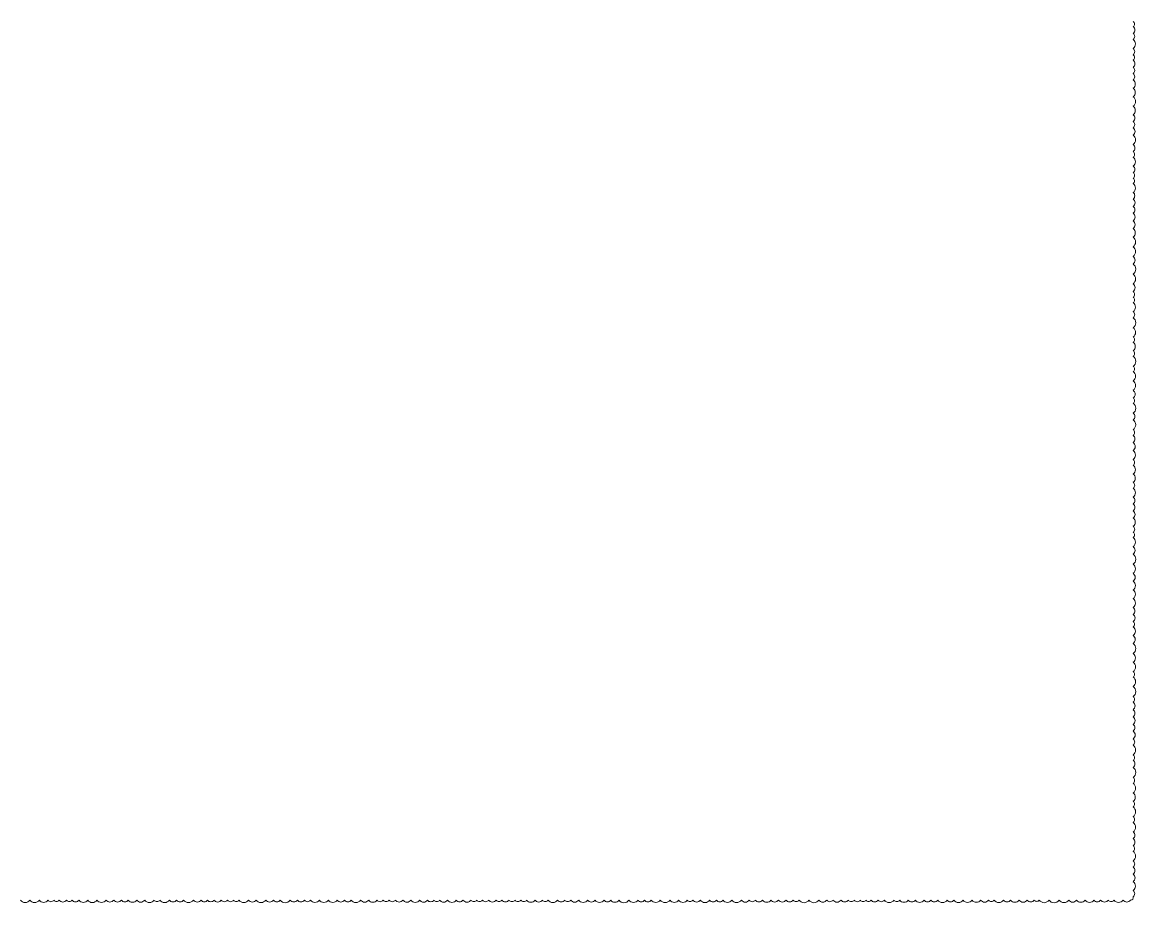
# Model space of a CAD drawing. Header units: metres. Extents: x 8 to 2416, y -346 to 476.
# Drawn here: x 259.9 to 333.5, y -269.6 to -211.4 of the extents above; entities that cross this region are included whole.
import ezdxf

# ---------------------------------------------------------------- set-up
doc = ezdxf.new("R2010")
doc.units = ezdxf.units.M
doc.linetypes.add('0', pattern=[0])
doc.layers.get('0').update_dxf_attribs({"color": 250, "linetype": '0', "lineweight": 20})

msp = doc.modelspace()

# ---------------------------------------------------------------- linework, layer by layer
at = {"color": 1}
msp.add_lwpolyline([(259.76728, -269.46238, 0.52056705), (260.38037, -269.46238, 0.52056705), (261.01804, -269.46238, 0.52056705), (261.58459, -269.46238, 0.52056705), (261.98218, -269.46238, 0.52056705), (262.32366, -269.46238, 0.52056705), (262.81846, -269.46238, 0.52056705), (263.17679, -269.46238, 0.52056705), (263.63865, -269.46238, 0.52056705), (264.21387, -269.46238, 0.52056705), (264.82494, -269.46238, 0.52056705), (265.42445, -269.46238, 0.52056705), (265.93266, -269.46238, 0.52056705), (266.44014, -269.46238, 0.52056705), (266.89795, -269.46238, 0.52056705), (267.45441, -269.46238, 0.52056705), (267.98366, -269.46238, 0.52056705), (268.60194, -269.46238, 0.52056705), (268.99007, -269.46238, 0.52056705), (269.6139, -269.46238, 0.52056705), (270.09318, -269.46238, 0.52056705), (270.55671, -269.46238, 0.52056705), (271.20131, -269.46238, 0.52056705), (271.71103, -269.46238, 0.52056705), (272.13782, -269.46238, 0.52056705), (272.56361, -269.46238, 0.52056705), (273.04565, -269.46238, 0.52056705), (273.4543, -269.46238, 0.52056705), (273.86514, -269.46238, 0.52056705), (274.21871, -269.46238, 0.52056705), (274.84334, -269.46238, 0.52056705), (275.34913, -269.46238, 0.52056705), (275.98568, -269.46238, 0.52056705), (276.50217, -269.46238, 0.52056705), (276.94424, -269.46238, 0.52056705), (277.60058, -269.46238, 0.52056705), (278.07907, -269.46238, 0.52056705), (278.54895, -269.46238, 0.52056705), (278.94639, -269.46238, 0.52056705), (279.53025, -269.46238, 0.52056705), (280.12458, -269.46238, 0.52056705), (280.7139, -269.46238, 0.52056705), (281.19912, -269.46238, 0.52056705), (281.64027, -269.46238, 0.52056705), (282.25721, -269.46238, 0.52056705), (282.79278, -269.46238, 0.52056705), (283.33775, -269.46238, 0.52056705), (283.74864, -269.46238, 0.52056705), (284.14291, -269.46238, 0.52056705), (284.55306, -269.46238, 0.52056705), (285.05576, -269.46238, 0.52056705), (285.57885, -269.46238, 0.52056705), (286.15755, -269.46238, 0.52056705), (286.6864, -269.46238, 0.52056705), (287.11193, -269.46238, 0.52056705), (287.47826, -269.46238, 0.52056705), (288.01306, -269.46238, 0.52056705), (288.58656, -269.46238, 0.52056705), (289.02795, -269.46238, 0.52056705), (289.56468, -269.46238, 0.52056705), (289.93227, -269.46238, 0.52056705), (290.31452, -269.46238, 0.52056705), (290.72406, -269.46238, 0.52056705), (291.22573, -269.46238, 0.52056705), (291.59887, -269.46238, 0.52056705), (292.07145, -269.46238, 0.52056705), (292.46518, -269.46238, 0.52056705), (292.85355, -269.46238, 0.52056705), (293.23426, -269.46238, 0.52056705), (293.79107, -269.46238, 0.52056705), (294.28127, -269.46238, 0.52056705), (294.65638, -269.46238, 0.52056705), (295.27773, -269.46238, 0.52056705), (295.75549, -269.46238, 0.52056705), (296.15139, -269.46238, 0.52056705), (296.67945, -269.46238, 0.52056705), (297.27149, -269.46238, 0.52056705), (297.7628, -269.46238, 0.52056705), (298.36525, -269.46238, 0.52056705), (298.79318, -269.46238, 0.52056705), (299.34392, -269.46238, 0.52056705), (300.00039, -269.46238, 0.52056705), (300.60137, -269.46238, 0.52056705), (301.03156, -269.46238, 0.52056705), (301.47587, -269.46238, 0.52056705), (302.06901, -269.46238, 0.52056705), (302.71937, -269.46238, 0.52056705), (303.28837, -269.46238, 0.52056705), (303.85979, -269.46238, 0.52056705), (304.22815, -269.46238, 0.52056705), (304.72192, -269.46238, 0.52056705), (305.33747, -269.46238, 0.52056705), (305.78682, -269.46238, 0.52056705), (306.2244, -269.46238, 0.52056705), (306.80052, -269.46238, 0.52056705), (307.43499, -269.46238, 0.52056705), (307.95488, -269.46238, 0.52056705), (308.35691, -269.46238, 0.52056705), (308.8376, -269.46238, 0.52056705), (309.38613, -269.46238, 0.52056705), (309.88273, -269.46238, 0.52056705), (310.39136, -269.46238, 0.52056705), (310.86209, -269.46238, 0.52056705), (311.2512, -269.46238, 0.52056705), (311.90648, -269.46238, 0.52056705), (312.55984, -269.46238, 0.52056705), (313.08108, -269.46238, 0.52056705), (313.49025, -269.46238, 0.52056705), (314.027, -269.46238, 0.52056705), (314.50854, -269.46238, 0.52056705), (314.90156, -269.46238, 0.52056705), (315.30416, -269.46238, 0.52056705), (315.66781, -269.46238, 0.52056705), (316.01336, -269.46238, 0.52056705), (316.48124, -269.46238, 0.52056705), (316.88829, -269.46238, 0.52056705), (317.52861, -269.46238, 0.52056705), (317.90904, -269.46238, 0.52056705), (318.47265, -269.46238, 0.52056705), (318.94007, -269.46238, 0.52056705), (319.51095, -269.46238, 0.52056705), (319.96855, -269.46238, 0.52056705), (320.41607, -269.46238, 0.52056705), (321.0528, -269.46238, 0.52056705), (321.48407, -269.46238, 0.52056705), (322.09486, -269.46238, 0.52056705), (322.69552, -269.46238, 0.52056705), (323.25411, -269.46238, 0.52056705), (323.78443, -269.46238, 0.52056705), (324.14533, -269.46238, 0.52056705), (324.76337, -269.46238, 0.52056705), (325.23816, -269.46238, 0.52056705), (325.80038, -269.46238, 0.52056705), (326.33413, -269.46238, 0.52056705), (326.79792, -269.46238, 0.52056705), (327.13283, -269.46238, 0.52056705), (327.7851, -269.46238, 0.52056705), (328.4495, -269.46238, 0.52056705), (329.08261, -269.46238, 0.52056705), (329.60143, -269.46238, 0.52056705), (330.16619, -269.46238, 0.52056705), (330.74807, -269.46238, 0.52056705), (331.18794, -269.46238, 0.52056705), (331.70325, -269.46238, 0.52056705), (332.07832, -269.46238, 0.52056705), (332.67956, -269.46238, 0.52056705), (333.16163, -269.46238, 0.52056705), (333.3374, -269.2371, 0.52056705), (333.3374, -268.82909, 0.52056705), (333.3374, -268.24559, 0.52056705), (333.3374, -267.74198, 0.52056705), (333.3374, -267.2786, 0.52056705), (333.3374, -266.86739, 0.52056705), (333.3374, -266.24353, 0.52056705), (333.3374, -265.87211, 0.52056705), (333.3374, -265.39484, 0.52056705), (333.3374, -264.9626, 0.52056705), (333.3374, -264.33408, 0.52056705), (333.3374, -263.94751, 0.52056705), (333.3374, -263.30034, 0.52056705), (333.3374, -262.93198, 0.52056705), (333.3374, -262.39129, 0.52056705), (333.3374, -261.74328, 0.52056705), (333.3374, -261.35275, 0.52056705), (333.3374, -260.69532, 0.52056705), (333.3374, -260.21933, 0.52056705), (333.3374, -259.86477, 0.52056705), (333.3374, -259.22443, 0.52056705), (333.3374, -258.81222, 0.52056705), (333.3374, -258.28434, 0.52056705), (333.3374, -257.85385, 0.52056705), (333.3374, -257.34379, 0.52056705), (333.3374, -256.87693, 0.52056705), (333.3374, -256.3736, 0.52056705), (333.3374, -256.01364, 0.52056705), (333.3374, -255.34841, 0.52056705), (333.3374, -254.71091, 0.52056705), (333.3374, -254.36158, 0.52056705), (333.3374, -253.74561, 0.52056705), (333.3374, -253.16735, 0.52056705), (333.3374, -252.50156, 0.52056705), (333.3374, -251.971, 0.52056705), (333.3374, -251.40195, 0.52056705), (333.3374, -251.05789, 0.52056705), (333.3374, -250.57706, 0.52056705), (333.3374, -250.12523, 0.52056705), (333.3374, -249.53058, 0.52056705), (333.3374, -248.96426, 0.52056705), (333.3374, -248.38267, 0.52056705), (333.3374, -247.86319, 0.52056705), (333.3374, -247.26551, 0.52056705), (333.3374, -246.60678, 0.52056705), (333.3374, -246.09839, 0.52056705), (333.3374, -245.49677, 0.52056705), (333.3374, -245.15692, 0.52056705), (333.3374, -244.75234, 0.52056705), (333.3374, -244.21322, 0.52056705), (333.3374, -243.73195, 0.52056705), (333.3374, -243.27665, 0.52056705), (333.3374, -242.82472, 0.52056705), (333.3374, -242.24598, 0.52056705), (333.3374, -241.84977, 0.52056705), (333.3374, -241.31031, 0.52056705), (333.3374, -240.72224, 0.52056705), (333.3374, -240.34469, 0.52056705), (333.3374, -239.75235, 0.52056705), (333.3374, -239.2217, 0.52056705), (333.3374, -238.75144, 0.52056705), (333.3374, -238.37095, 0.52056705), (333.3374, -237.71977, 0.52056705), (333.3374, -237.28406, 0.52056705), (333.3374, -236.62719, 0.52056705), (333.3374, -236.28478, 0.52056705), (333.3374, -235.76622, 0.52056705), (333.3374, -235.14714, 0.52056705), (333.3374, -234.53173, 0.52056705), (333.3374, -234.18647, 0.52056705), (333.3374, -233.5248, 0.52056705), (333.3374, -233.15134, 0.52056705), (333.3374, -232.59959, 0.52056705), (333.3374, -232.24721, 0.52056705), (333.3374, -231.63271, 0.52056705), (333.3374, -230.9745, 0.52056705), (333.3374, -230.57059, 0.52056705), (333.3374, -229.96872, 0.52056705), (333.3374, -229.62939, 0.52056705), (333.3374, -229.2394, 0.52056705), (333.3374, -228.72826, 0.52056705), (333.3374, -228.08694, 0.52056705), (333.3374, -227.42268, 0.52056705), (333.3374, -226.91735, 0.52056705), (333.3374, -226.28231, 0.52056705), (333.3374, -225.64309, 0.52056705), (333.3374, -225.08582, 0.52056705), (333.3374, -224.57268, 0.52056705), (333.3374, -224.06263, 0.52056705), (333.3374, -223.62083, 0.52056705), (333.3374, -223.12341, 0.52056705), (333.3374, -222.70038, 0.52056705), (333.3374, -222.09995, 0.52056705), (333.3374, -221.75589, 0.52056705), (333.3374, -221.38582, 0.52056705), (333.3374, -220.95125, 0.52056705), (333.3374, -220.37745, 0.52056705), (333.3374, -220.00034, 0.52056705), (333.3374, -219.52045, 0.52056705), (333.3374, -218.91389, 0.52056705), (333.3374, -218.41178, 0.52056705), (333.3374, -217.99802, 0.52056705), (333.3374, -217.55578, 0.52056705), (333.3374, -216.99788, 0.52056705), (333.3374, -216.36438, 0.52056705), (333.3374, -215.80297, 0.52056705), (333.3374, -215.2565, 0.52056705), (333.3374, -214.83702, 0.52056705), (333.3374, -214.42492, 0.52056705), (333.3374, -213.94762, 0.52056705), (333.3374, -213.59602, 0.52056705), (333.3374, -213.17418, 0.52056705), (333.3374, -212.58431, 0.52056705), (333.3374, -212.1759, 0.52056705), (333.3374, -211.7342, 0.52056705), (333.3374, -211.39645, 0.52056705)], format="xyb", dxfattribs=at)

doc.saveas('drawing.dxf')
